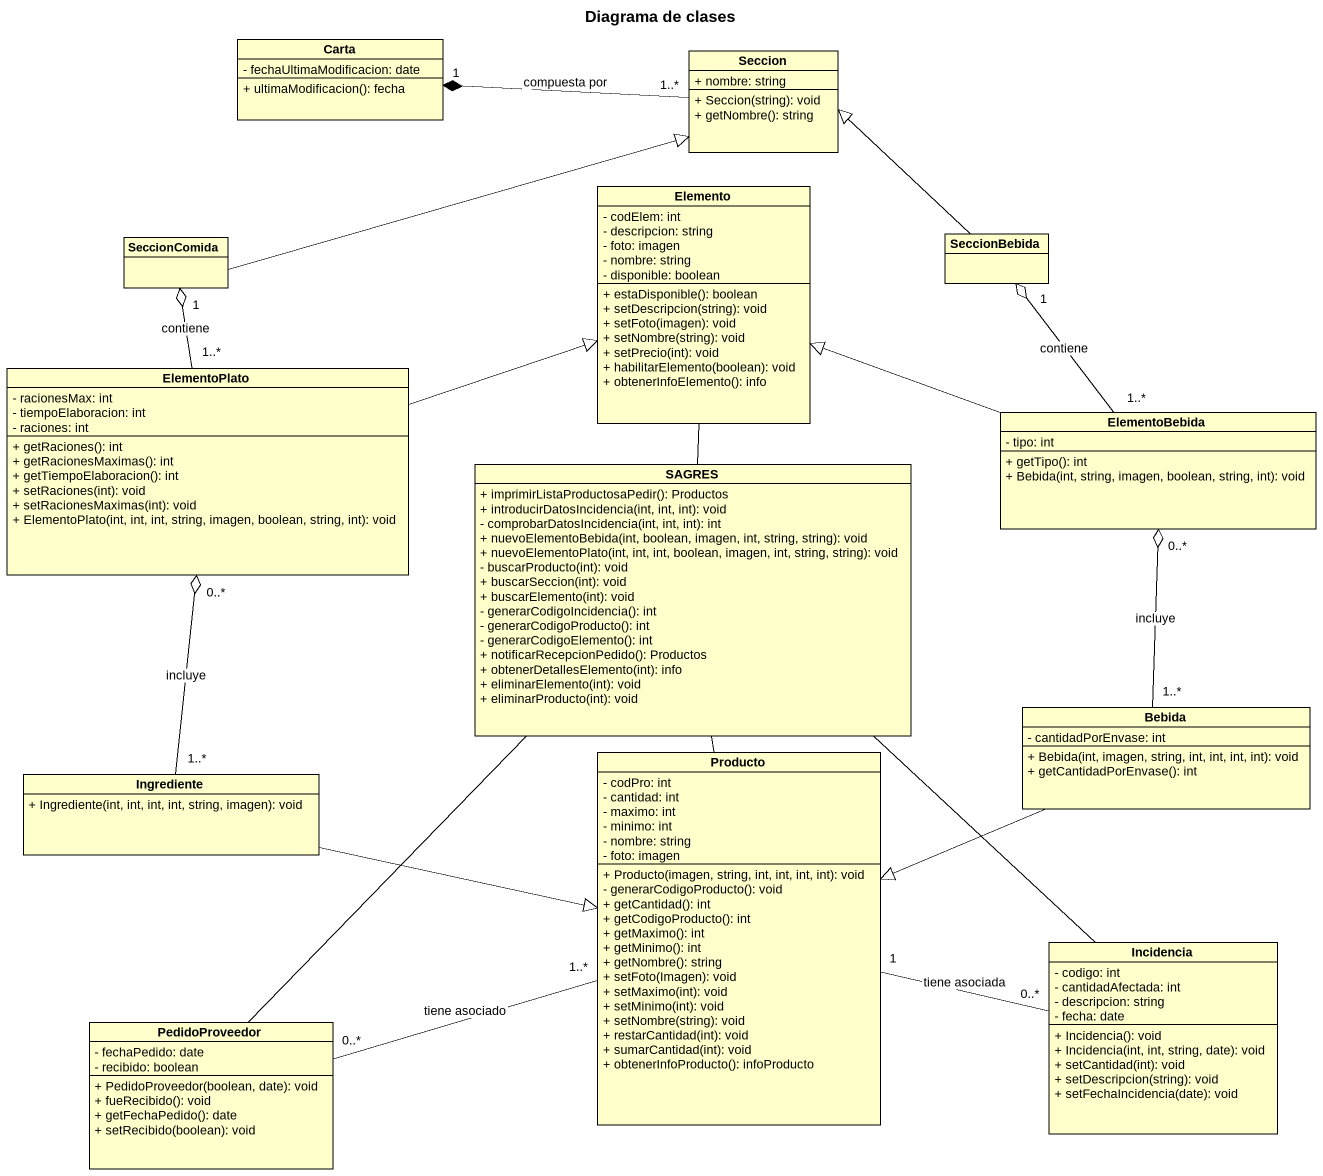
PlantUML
@startuml
title Diagrama de clases
hide circle
hide empty members
skinparam classAttributeIconSize 0
class Carta {
  - fechaUltimaModificacion: date
  + ultimaModificacion(): fecha
}
class Seccion {
  + nombre: string
  + Seccion(string): void
  + getNombre(): string
}
class Elemento {
  - codElem: int
  - descripcion: string
  - foto: imagen
  - nombre: string
  - disponible: boolean
  + estaDisponible(): boolean
  + setDescripcion(string): void
  + setFoto(imagen): void
  + setNombre(string): void
  + setPrecio(int): void
  + habilitarElemento(boolean): void
  + obtenerInfoElemento(): info
}
class SeccionComida
class SeccionBebida
class ElementoPlato {
  - racionesMax: int
  - tiempoElaboracion: int
  - raciones: int
  + getRaciones(): int
  + getRacionesMaximas(): int
  + getTiempoElaboracion(): int
  + setRaciones(int): void
  + setRacionesMaximas(int): void
  + ElementoPlato(int, int, int, string, imagen, boolean, string, int): void
}
class ElementoBebida {
  - tipo: int
  + getTipo(): int
  + Bebida(int, string, imagen, boolean, string, int): void
}
class SAGRES {
  + imprimirListaProductosaPedir(): Productos
  + introducirDatosIncidencia(int, int, int): void
  - comprobarDatosIncidencia(int, int, int): int
  + nuevoElementoBebida(int, boolean, imagen, int, string, string): void
  + nuevoElementoPlato(int, int, int, boolean, imagen, int, string, string): void
  - buscarProducto(int): void
  + buscarSeccion(int): void
  + buscarElemento(int): void
  - generarCodigoIncidencia(): int
  - generarCodigoProducto(): int
  - generarCodigoElemento(): int
  + notificarRecepcionPedido(): Productos
  + obtenerDetallesElemento(int): info
  + eliminarElemento(int): void
  + eliminarProducto(int): void
}
class Bebida {
  - cantidadPorEnvase: int
  + Bebida(int, imagen, string, int, int, int, int): void
  + getCantidadPorEnvase(): int
}
class Ingrediente {
  + Ingrediente(int, int, int, int, string, imagen): void
}
class Producto {
  - codPro: int
  - cantidad: int
  - maximo: int
  - minimo: int
  - nombre: string
  - foto: imagen
  + Producto(imagen, string, int, int, int, int): void
  - generarCodigoProducto(): void
  + getCantidad(): int
  + getCodigoProducto(): int
  + getMaximo(): int
  + getMinimo(): int
  + getNombre(): string
  + setFoto(Imagen): void
  + setMaximo(int): void
  + setMinimo(int): void
  + setNombre(string): void
  + restarCantidad(int): void
  + sumarCantidad(int): void
  + obtenerInfoProducto(): infoProducto
}
class Incidencia {
  - codigo: int
  - cantidadAfectada: int
  - descripcion: string
  - fecha: date
  + Incidencia(): void
  + Incidencia(int, int, string, date): void
  + setCantidad(int): void
  + setDescripcion(string): void
  + setFechaIncidencia(date): void
}
class PedidoProveedor {
  - fechaPedido: date
  - recibido: boolean
  + PedidoProveedor(boolean, date): void
  + fueRecibido(): void
  + getFechaPedido(): date
  + setRecibido(boolean): void
}
Seccion "1..*" -left-* "1" Carta : compuesta por
SeccionComida -right-|> Seccion
SeccionBebida -up-|> Seccion
ElementoPlato -right-|> Elemento
ElementoPlato "1..*" -up-o "1" SeccionComida : contiene
ElementoBebida -left-|> Elemento
ElementoBebida "1..*" -up-o "1" SeccionBebida : contiene
SAGRES -up- Elemento
SAGRES -- Producto
SAGRES -- Incidencia
SAGRES -- PedidoProveedor
Bebida "1..*" -up-o "0..*" ElementoBebida : incluye
Bebida -left-|> Producto
Ingrediente "1..*" -up-o "0..*" ElementoPlato : incluye
Ingrediente -right-|> Producto
Producto "1..*" -left- "0..*" PedidoProveedor : tiene asociado
Incidencia "0..*" -left- "1" Producto : tiene asociada
@enduml
